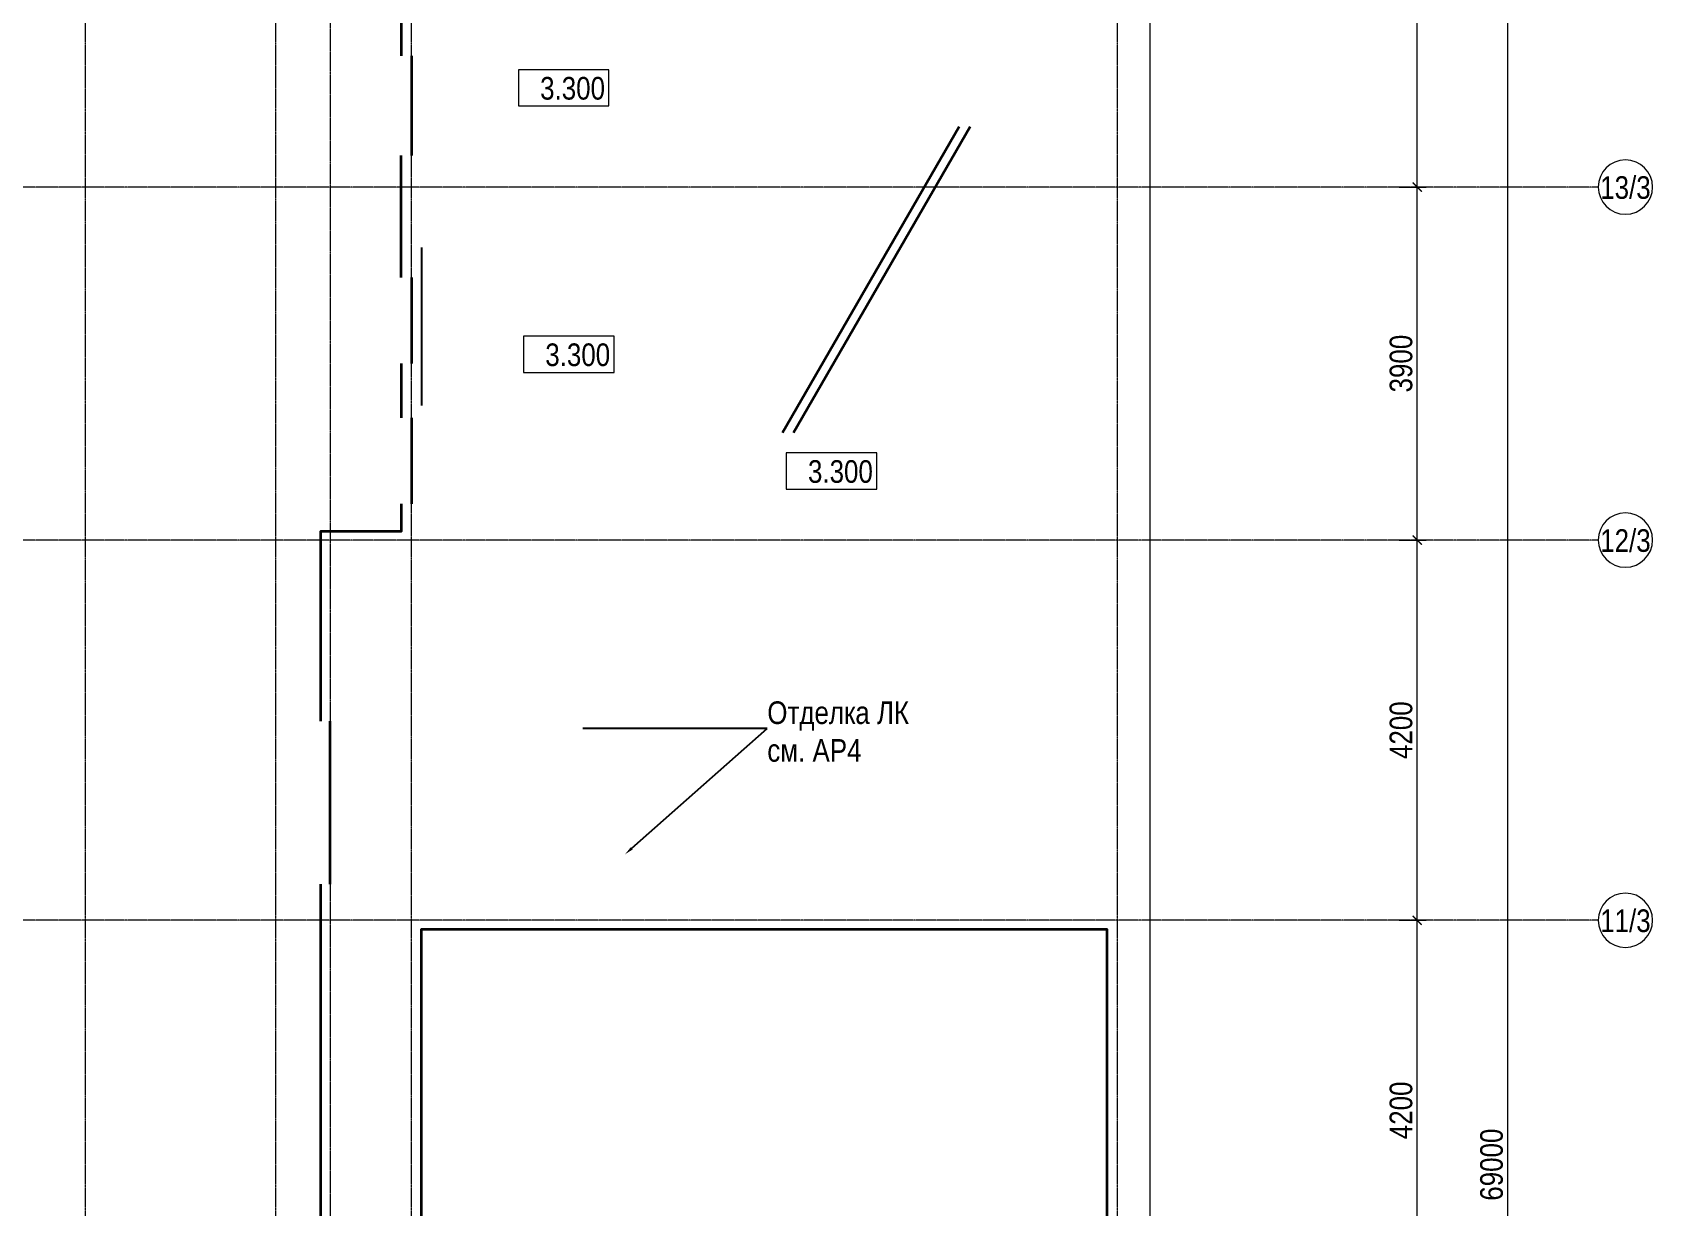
# Model space of a CAD drawing. Header units: millimetres. Extents: x -328335 to 1460319, y -208171 to 164069.
# Drawn here: x 102612 to 120510, y 34037 to 47009 of the extents above; entities that cross this region are included whole.
import ezdxf
from ezdxf import colors
from ezdxf.entities.mleader import LeaderData, LeaderLine
from ezdxf.enums import TextEntityAlignment as Align
from ezdxf.math import Vec2, Vec3

# ---------------------------------------------------------------- set-up
doc = ezdxf.new("R2010")
doc.units = ezdxf.units.MM
doc.header["$LTSCALE"] = 0.5
doc.linetypes.add('CENTER', pattern=[50.8, 31.75, -6.35, 6.35, -6.35])
doc.linetypes.add('DASHED', pattern=[19.05, 12.7, -6.35])
doc.layers.get('Defpoints').update_dxf_attribs({"color": 140})
for name, color, linetype, lineweight in [('АИ_Плинтус', 3, 'Continuous', 9), ('АИ_Полы', 1, 'Continuous', 9), ('АР6_потолок_отм', 5, 'Continuous', 5), ('РД_Оси_размер', 8, 'Continuous', 0)]:
    doc.layers.add(name, color=color, linetype=linetype, lineweight=lineweight)
doc.layers.add('АИ_Т_Профиль', color=2, linetype='Continuous', lineweight=40, true_color=0xffff00)
doc.layers.add('РД_Оси_100', color=7, linetype='Continuous', lineweight=0, true_color=0x525252)
doc.layers.add('АР6_Г_профиль плитки', color=220, linetype='Continuous', lineweight=35, plot=False)
doc.layers.add('АР_Делит', color=120, linetype='Continuous', lineweight=0, plot=False)
doc.styles.add('Arial_Narrow_08', font='ARIALN.TTF', dxfattribs={"width": 0.8})
doc.styles.add('style1', font='ARIALN.TTF')
doc.styles.add('ккк', font='isocpeur.ttf', dxfattribs={"width": 0.85, "oblique": 15})
doc.dimstyles.new('Dim100_ареал', dxfattribs={"dimscale": 100, "dimtxt": 2.5, "dimasz": 1, "dimexe": 1, "dimexo": 1, "dimgap": 0.5, "dimtad": 1, "dimzin": 12, "dimdsep": 46, "dimtxsty": 'style1', "dimblk": 'ARCHTICK', "dimcen": 1, "dimdle": 1, "dimaunit": 1, "dimadec": 0, "dimazin": 3, "dimtfac": 1, "dimtmove": 1, "dimatfit": 3, "dimldrblk": 'OPEN30', "dimfxl": 2, "dimfxlon": 1, "dimtolj": 1, "dimtzin": 0, "dimlwd": 5, "dimlwe": 5, "dimarcsym": 0})

# ---------------------------------------------------------------- blocks, each defined once
blk = doc.blocks.new('A-iden')
at = {"linetype": 'Continuous', "lineweight": 5}
blk.add_circle((0, -4), 3, dxfattribs=at)
at = {"color": 0, "linetype": 'Continuous', "lineweight": 20, "style": 'ккк', "width": 0.85}
blk.add_attdef('ID', text='', height=4, dxfattribs=at).set_placement((0.31, -3.85), align=Align.MIDDLE_CENTER)
blk = doc.blocks.new('_ArchTick')
at = {"color": 0, "linetype": 'ByBlock', "const_width": 0.15}
blk.add_lwpolyline([(-0.5, -0.5), (0.5, 0.5)], dxfattribs=at)
blk = doc.blocks.new('*D306')
at = {"layer": 'Defpoints', "color": 0, "transparency": 16777216}
for p in [(116910, 69000), (118910, 69000), (116910, 0)]:
    blk.add_point(p, dxfattribs=at)
at = {"layer": 'РД_Оси_размер', "color": 0, "lineweight": 5, "transparency": 16777216}
for p, q in [((118910, -100), (118910, 69100)), ((118710, 69000), (119010, 69000)), ((118710, 0), (119010, 0))]:
    blk.add_line(p, q, dxfattribs=at)
at = {"layer": 'РД_Оси_размер', "color": 0, "lineweight": 5, "transparency": 16777216, "xscale": 100, "yscale": 100, "zscale": 100}
for p, rotation in [((118910, 69000), 90), ((118910, 0), 270)]:
    blk.add_blockref('_ArchTick', p, dxfattribs=dict(at, rotation=rotation))
at = {"layer": 'РД_Оси_размер', "color": 0, "transparency": 16777216, "insert": (118732, 34500), "char_height": 250, "attachment_point": 5, "rotation": 90, "style": 'style1'}
blk.add_mtext('\\A1;69000', dxfattribs=at)
blk = doc.blocks.new('_Open30')
at = {"color": 0, "linetype": 'ByBlock', "lineweight": -2}
for p, q in [((-1, 0.27), (0, 0)), ((0, 0), (-1, -0.27)), ((0, 0), (-1, 0))]:
    blk.add_line(p, q, dxfattribs=at)
blk = doc.blocks.new('*D315')
at = {"layer": 'Defpoints', "color": 0, "transparency": 16777216}
for p in [(116910, 37200), (117910, 37200), (116910, 33000)]:
    blk.add_point(p, dxfattribs=at)
at = {"layer": 'РД_Оси_размер', "color": 0, "lineweight": 5, "transparency": 16777216}
for p, q in [((117910, 32900), (117910, 37300)), ((117710, 37200), (118010, 37200)), ((117710, 33000), (118010, 33000))]:
    blk.add_line(p, q, dxfattribs=at)
at = {"layer": 'РД_Оси_размер', "color": 0, "lineweight": 5, "transparency": 16777216, "xscale": 100, "yscale": 100, "zscale": 100}
for p, rotation in [((117910, 37200), 90), ((117910, 33000), 270)]:
    blk.add_blockref('_ArchTick', p, dxfattribs=dict(at, rotation=rotation))
at = {"layer": 'РД_Оси_размер', "color": 0, "transparency": 16777216, "insert": (117732, 35100), "char_height": 250, "attachment_point": 5, "rotation": 90, "style": 'style1'}
blk.add_mtext('\\A1;4200', dxfattribs=at)
blk = doc.blocks.new('*D316')
at = {"layer": 'Defpoints', "color": 0, "transparency": 16777216}
for p in [(116910, 41400), (117910, 41400), (116910, 37200)]:
    blk.add_point(p, dxfattribs=at)
at = {"layer": 'РД_Оси_размер', "color": 0, "lineweight": 5, "transparency": 16777216}
for p, q in [((117710, 41400), (118010, 41400)), ((117910, 37100), (117910, 41500)), ((117710, 37200), (118010, 37200))]:
    blk.add_line(p, q, dxfattribs=at)
at = {"layer": 'РД_Оси_размер', "color": 0, "lineweight": 5, "transparency": 16777216, "xscale": 100, "yscale": 100, "zscale": 100}
for p, rotation in [((117910, 41400), 90), ((117910, 37200), 270)]:
    blk.add_blockref('_ArchTick', p, dxfattribs=dict(at, rotation=rotation))
at = {"layer": 'РД_Оси_размер', "color": 0, "transparency": 16777216, "insert": (117732, 39300), "char_height": 250, "attachment_point": 5, "rotation": 90, "style": 'style1'}
blk.add_mtext('\\A1;4200', dxfattribs=at)
blk = doc.blocks.new('*D317')
at = {"layer": 'Defpoints', "color": 0, "transparency": 16777216}
for p in [(116910, 45300), (117910, 45300), (116910, 41400)]:
    blk.add_point(p, dxfattribs=at)
at = {"layer": 'РД_Оси_размер', "color": 0, "lineweight": 5, "transparency": 16777216}
for p, q in [((117710, 45300), (118010, 45300)), ((117910, 41300), (117910, 45400)), ((117710, 41400), (118010, 41400))]:
    blk.add_line(p, q, dxfattribs=at)
at = {"layer": 'РД_Оси_размер', "color": 0, "lineweight": 5, "transparency": 16777216, "xscale": 100, "yscale": 100, "zscale": 100}
for p, rotation in [((117910, 45300), 90), ((117910, 41400), 270)]:
    blk.add_blockref('_ArchTick', p, dxfattribs=dict(at, rotation=rotation))
at = {"layer": 'РД_Оси_размер', "color": 0, "transparency": 16777216, "insert": (117732, 43350), "char_height": 250, "attachment_point": 5, "rotation": 90, "style": 'style1'}
blk.add_mtext('\\A1;3900', dxfattribs=at)
blk = doc.blocks.new('*D318')
at = {"layer": 'Defpoints', "color": 0, "transparency": 16777216}
for p in [(116910, 50400), (117910, 50400), (116910, 45300)]:
    blk.add_point(p, dxfattribs=at)
at = {"layer": 'РД_Оси_размер', "color": 0, "lineweight": 5, "transparency": 16777216}
for p, q in [((117910, 45200), (117910, 50500)), ((117710, 50400), (118010, 50400)), ((117710, 45300), (118010, 45300))]:
    blk.add_line(p, q, dxfattribs=at)
at = {"layer": 'РД_Оси_размер', "color": 0, "lineweight": 5, "transparency": 16777216, "xscale": 100, "yscale": 100, "zscale": 100}
for p, rotation in [((117910, 50400), 90), ((117910, 45300), 270)]:
    blk.add_blockref('_ArchTick', p, dxfattribs=dict(at, rotation=rotation))
at = {"layer": 'РД_Оси_размер', "color": 0, "transparency": 16777216, "insert": (117732, 47850), "char_height": 250, "attachment_point": 5, "rotation": 90, "style": 'style1'}
blk.add_mtext('\\A1;5100', dxfattribs=at)
blk = doc.blocks.new('Отметка_план')
at = {"color": 7, "lineweight": 5}
blk.add_lwpolyline([(0, 0), (10, 0), (10, 4), (0, 4)], close=True, dxfattribs=at)
at = {"style": 'Arial_Narrow_08', "width": 0.8}
blk.add_attdef('OTMG', text='', height=2.5, dxfattribs=at).set_placement((9.06, 0.7), align=Align.RIGHT)
blk = doc.blocks.new('СОШ_2200_АР_ОСИ_М100_28.05.24')
at = {"layer": 'АР_Делит', "color": 5, "linetype": 'DASHED'}
blk.add_lwpolyline([(114955, 135155), (114955, -355), (93595.036, -355), (93595.036, 13855), (94145, 13855), (94145, 68320), (66055, 68320), (66055, 13857.73), (83455, 13857.73), (83455, -355), (45245, -355), (45245, 13145), (44695, 13145), (44695, 26755), (45245, 26755), (45245, 68320), (20455, 68320), (20455, 26755), (27955, 26755), (27955, 13145), (-355, 13145), (-355, 100855), (37145, 100855), (37145, 129155)], dxfattribs=at)
at = {"layer": 'РД_Оси_100', "color": 8, "linetype": 'CENTER', "true_color": 0x808080}
for p, q in [((114600, -6155), (114600, 139938.679)), ((119910, 45300), (94200, 45300)), ((119910, 41400), (94200, 41400)), ((119910, 37200), (94200, 37200))]:
    blk.add_line(p, q, dxfattribs=at)
for points in [[(103200, -6155), (103200, 139938.679)], [(105300, -6155), (105300, 139938.679)], [(105900, 139938.679), (105900, -6155)], [(106800, -6155), (106800, 139938.679)]]:
    blk.add_lwpolyline(points, dxfattribs=at)
at = {"layer": 'РД_Оси_100', "color": 0}
ref = blk.add_blockref('A-iden', (120210, 45700), dxfattribs=dict(at, xscale=-100, yscale=100, zscale=100))
ref.add_attrib('ID', '13/3', dxfattribs={"layer": '0', "linetype": 'Continuous', "height": 250, "style": 'style1'}).set_placement((120210, 45300), align=Align.MIDDLE)
ref = blk.add_blockref('A-iden', (120210, 41800), dxfattribs=dict(at, xscale=-100, yscale=100, zscale=100))
ref.add_attrib('ID', '12/3', dxfattribs={"layer": '0', "linetype": 'Continuous', "height": 250, "style": 'style1'}).set_placement((120210, 41400), align=Align.MIDDLE)
ref = blk.add_blockref('A-iden', (120210, 37600), dxfattribs=dict(at, xscale=-100, yscale=100, zscale=100))
ref.add_attrib('ID', '11/3', dxfattribs={"layer": '0', "linetype": 'Continuous', "height": 250, "style": 'style1'}).set_placement((120210, 37200), align=Align.MIDDLE)
at = {"layer": 'РД_Оси_размер'}
for base, p1, p2, picture, middle in [((118910, 69000), (116910, 0), (116910, 69000), '*D306', (118732.357, 34500)), ((117910, 50400), (116910, 45300), (116910, 50400), '*D318', (117732.357, 47850)), ((117910, 45300), (116910, 41400), (116910, 45300), '*D317', (117732.357, 43350)), ((117910, 41400), (116910, 37200), (116910, 41400), '*D316', (117732.357, 39300)), ((117910, 37200), (116910, 33000), (116910, 37200), '*D315', (117732.357, 35100))]:
    dim = blk.add_linear_dim(base=base, p1=p1, p2=p2, angle=90, dimstyle='Dim100_ареал', dxfattribs=at)
    dim.commit()
    dim.dimension.update_dxf_attribs({"geometry": picture, "text_midpoint": middle})

msp = doc.modelspace()

# ---------------------------------------------------------------- linework, layer by layer
at = {"layer": 'Defpoints'}
for p, q in [((106909.999, 44631.786), (106909.999, 42886.775)), ((106909.999, 43702.805), (106909.999, 43190))]:
    msp.add_line(p, q, dxfattribs=at)
at = {"layer": 'АИ_Плинтус', "color": 24, "linetype": 'ByBlock', "lineweight": 35, "true_color": 0xa52900}
for points in [[(106689.998, 46750), (106690.001, 47700)], [(106687.394, 44300), (106687.394, 45650)], [(106689.999, 42750.004), (106689.999, 43350)], [(105800, 39400), (105800, 41500), (106689.998, 41500), (106689.998, 41800.004)], [(106690, 31700), (106690, 31969.36), (105800, 31969.36), (105800, 37600)], [(106910, 31700), (106910.003, 37100), (114480, 37100), (114480, 28000), (106910.003, 28000), (106910.003, 28800)]]:
    msp.add_lwpolyline(points, dxfattribs=at)
at = {"layer": 'АИ_Т_Профиль', "linetype": 'ByBlock', "lineweight": 35}
for points in [[(106800, 46750), (106800, 45650)], [(106799.999, 44300), (106800, 43350)], [(106800, 42750.004), (106800, 41800.004)], [(105900, 37600), (105900, 39400)]]:
    msp.add_lwpolyline(points, dxfattribs=at)
at = {"layer": 'АР6_Г_профиль плитки'}
for points in [[(110900, 42590), (112850, 45967.499)], [(111020, 42590), (112970, 45967.499)]]:
    msp.add_lwpolyline(points, dxfattribs=at)

# ---------------------------------------------------------------- block references
at = {"layer": 'АР6_потолок_отм'}
ref = msp.add_blockref('Отметка_план', (107980.09, 46196.629), dxfattribs=dict(at, xscale=100, yscale=100, zscale=100))
ref.add_attrib('OTMG', '3.300', dxfattribs={"layer": '0', "color": 0, "height": 250, "style": 'style1'}).set_placement((108937.508, 46516.446), align=Align.TOP_RIGHT)
ref = msp.add_blockref('Отметка_план', (108037.025, 43252.898), dxfattribs=dict(at, xscale=100, yscale=100, zscale=100))
ref.add_attrib('OTMG', '3.300', dxfattribs={"layer": '0', "color": 0, "height": 250, "style": 'style1'}).set_placement((108994.443, 43572.714), align=Align.TOP_RIGHT)
ref = msp.add_blockref('Отметка_план', (110939.096, 41963.133), dxfattribs=dict(at, xscale=100, yscale=100, zscale=100))
ref.add_attrib('OTMG', '3.300', dxfattribs={"layer": '0', "color": 0, "height": 250, "style": 'style1'}).set_placement((111896.514, 42282.949), align=Align.TOP_RIGHT)
at = {"layer": 'РД_Оси_100'}
msp.add_blockref('СОШ_2200_АР_ОСИ_М100_28.05.24', (0, 0), dxfattribs=at)

# ---------------------------------------------------------------- leaders
at = {"layer": 'АИ_Полы', "color": 7, "lineweight": 0}
ml = msp.add_multileader_mtext('Standard', dxfattribs=at)
ml.set_content('Отделка ЛК \\Pсм. АР4', color=7, style='style1')
ml.set_leader_properties()
ml.build(insert=Vec2(0, 0))
ml.multileader.update_dxf_attribs({"text_left_attachment_type": 6, "text_right_attachment_type": 6, "dogleg_length": 0.36, "arrow_head_size": 100})
ctx = ml.context
ctx.base_point, ctx.char_height, ctx.arrow_head_size, ctx.landing_gap_size, ctx.plane_origin = Vec3(110730.396, 39318.346), 250, 100, 0, Vec3(183090.829, 20612.74)
ctx.left_attachment, ctx.right_attachment = 6, 6
notes = []
notes.append((ctx, [(0, (1, 1, 0), (110730.036, 39318.346), (1, 0), 0.36, [(1, [(109158.822, 37928.964)], 0, [])])]))
ctx.mtext.insert, ctx.mtext.rotation, ctx.mtext.width, ctx.mtext.defined_height, ctx.mtext.flow_direction = Vec3(110730.396, 39618.346), 6.283185307, 2384.53574, 799.326, 5
for ctx, leaders in notes:
    for number, flags, end, landing, length, lines in leaders:
        leader = LeaderData()
        leader.index, (leader.has_last_leader_line, leader.has_dogleg_vector, leader.attachment_direction) = number, flags
        leader.last_leader_point, leader.dogleg_vector, leader.dogleg_length = Vec3(end), Vec3(landing), length
        for number, points, colour, breaks in lines:
            line = LeaderLine()
            line.index, line.vertices, line.color, line.breaks = number, Vec3.list(points), colors.encode_raw_color(colour), breaks
            leader.lines.append(line)
        ctx.leaders.append(leader)

doc.saveas('drawing.dxf')
